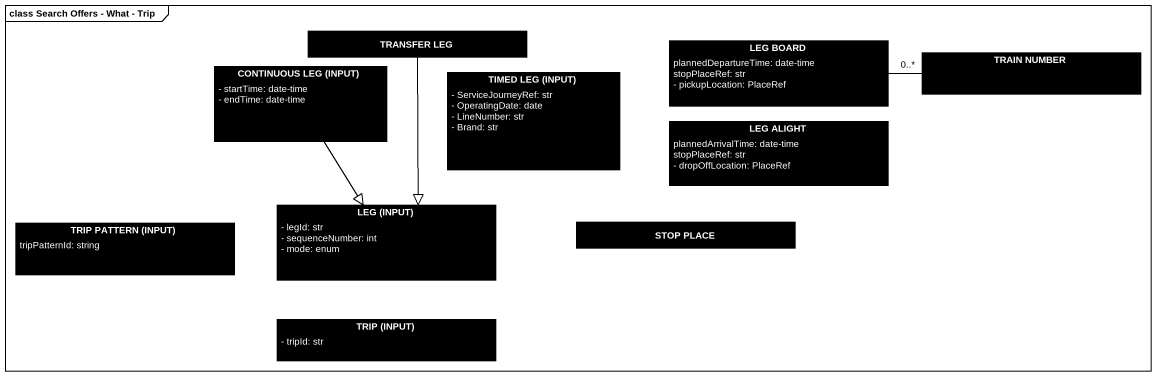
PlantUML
@startuml
mainframe class Search Offers - What - Trip
hide circle
hide empty members
skinparam classAttributeIconSize 0
class "TRANSFER LEG" as TRANSFER_LEG #000000
class "CONTINUOUS LEG (INPUT)" as CONTINUOUS_LEG_INPUT #000000 {
  - startTime: date-time
  - endTime: date-time
}
class "TIMED LEG (INPUT)" as TIMED_LEG_INPUT #000000 {
  - ServiceJourneyRef: str
  - OperatingDate: date
  - LineNumber: str
  - Brand: str
}
class "LEG BOARD" as LEG_BOARD #000000 {
  plannedDepartureTime: date-time
  stopPlaceRef: str
  - pickupLocation: PlaceRef
}
class "TRAIN NUMBER" as TRAIN_NUMBER #000000
class "LEG ALIGHT" as LEG_ALIGHT #000000 {
  plannedArrivalTime: date-time
  stopPlaceRef: str
  - dropOffLocation: PlaceRef
}
class "TRIP PATTERN (INPUT)" as TRIP_PATTERN_INPUT #000000 {
  tripPatternId: string
}
class "LEG (INPUT)" as LEG_INPUT #000000 {
  - legId: str
  - sequenceNumber: int
  - mode: enum
}
class "STOP PLACE" as STOP_PLACE #000000
class "TRIP (INPUT)" as TRIP_INPUT #000000 {
  - tripId: str
}
TRANSFER_LEG --|> LEG_INPUT
CONTINUOUS_LEG_INPUT --|> LEG_INPUT
LEG_BOARD -right- "0..*" TRAIN_NUMBER
@enduml
